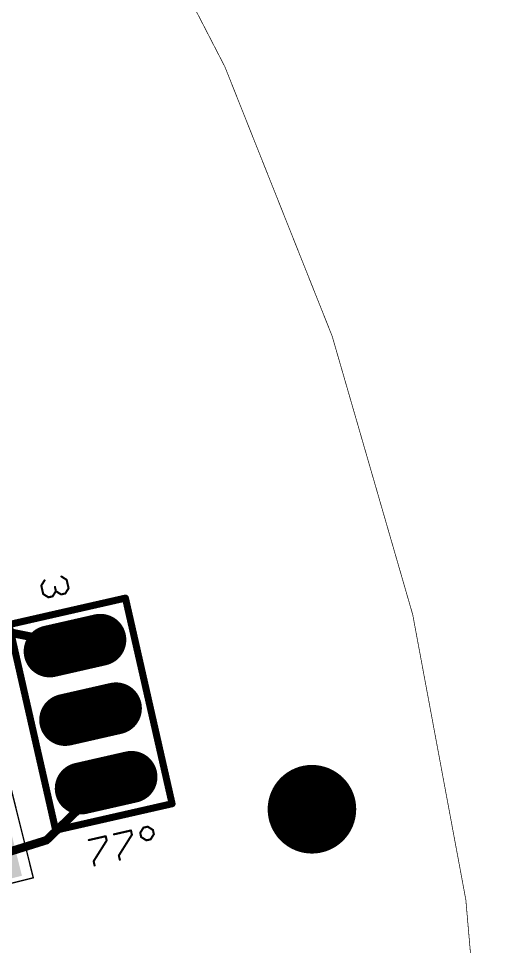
# Model space of a CAD drawing. Extents: x 4 to 288, y -28 to 191.
# Drawn here: x 226.95 to 244.13, y 113.64 to 147.16 of the extents above; entities that cross this region are included whole.
import ezdxf

# ---------------------------------------------------------------- set-up
doc = ezdxf.new("R2010")
doc.units = 0
doc.header["$MEASUREMENT"] = 0
doc.layers.get('0').update_dxf_attribs({"linetype": 'CONTINUOUS'})
for name, color, linetype in [('16', 175, 'CONTINUOUS'), ('17', 82, 'CONTINUOUS'), ('20', 7, 'CONTINUOUS'), ('21', 2, 'CONTINUOUS'), ('23', 7, 'CONTINUOUS'), ('25', 2, 'CONTINUOUS'), ('29', 253, 'CONTINUOUS'), ('30', 253, 'CONTINUOUS'), ('40', 175, 'CONTINUOUS'), ('44', 253, 'CONTINUOUS')]:
    doc.layers.add(name, color=color, linetype=linetype)

# ---------------------------------------------------------------- blocks, each defined once
blk = doc.blocks.new('LONGP100')
at = {"const_width": 1}
blk.add_lwpolyline([(-0.5, 0), (0.5, 0)], dxfattribs=at)
at = {"const_width": 0.5}
for points in [[(-0.5, 0.25, 1), (-0.5, -0.25)], [(0.5, -0.25, 1), (0.5, 0.25)]]:
    blk.add_lwpolyline(points, format="xyb", dxfattribs=at)
blk = doc.blocks.new('RECT')
blk.add_solid([(-0.5, -0.5), (0.5, -0.5), (-0.5, 0.5), (0.5, 0.5)])

msp = doc.modelspace()

# ---------------------------------------------------------------- linework, layer by layer
at = {"layer": '16', "const_width": 0.3048}
for points in [[(228.9961, 124.5052), (226.06, 125.095)], [(227.965, 117.475), (230.1216, 119.5515)], [(225.7891, 116.7973), (227.965, 117.475)]]:
    msp.add_lwpolyline(points, dxfattribs=at)
at = {"layer": '16', "const_width": 0.1524}
for points in [[(228.9811, 124.4305, 1), (229.0111, 124.5799)], [(230.1744, 119.4966, 1), (230.0687, 119.6063)], [(227.9121, 117.5299, 1), (228.0179, 117.4201)], [(227.9877, 117.4022, 1), (227.9423, 117.5478)]]:
    msp.add_lwpolyline(points, format="xyb", dxfattribs=at)
at = {"layer": '20', "const_width": 0.0254}
msp.add_lwpolyline([(71.1264, 186.0347, 2.9429), (202.1142, 186.0347)], format="xyb", dxfattribs=at)
at = {"layer": '20'}
msp.add_circle((237.5662, 118.5926), 1.5, dxfattribs=at)
at = {"layer": '21'}
for points, const_width in [([(227.7772, 126.6741), (227.8953, 126.8617)], 0.0762), ([(228.5068, 127.0006), (228.6944, 126.8825)], 0.0762), ([(228.6944, 126.8825), (228.7639, 126.5767)], 0.0762), ([(227.8466, 126.3683), (227.7772, 126.6741)], 0.0762), ([(228.0342, 126.2502), (227.8466, 126.3683)], 0.0762), ([(228.3052, 126.4725), (228.1871, 126.2849)], 0.0762), ([(228.3052, 126.4725), (228.2705, 126.6254)], 0.0762), ([(228.4928, 126.3544), (228.3052, 126.4725)], 0.0762), ([(228.6457, 126.3891), (228.4928, 126.3544)], 0.0762), ([(228.7639, 126.5767), (228.6457, 126.3891)], 0.0762), ([(230.8201, 126.222), (226.6094, 125.2653)], 0.254), ([(228.1871, 126.2849), (228.0342, 126.2502)], 0.0762), ([(232.5083, 118.7913), (230.8201, 126.222)], 0.254), ([(228.2976, 117.8347), (226.6094, 125.2653)], 0.254), ([(232.5083, 118.7913), (228.2976, 117.8347)], 0.254)]:
    msp.add_lwpolyline(points, dxfattribs=dict(at, const_width=const_width))
for points, const_width in [([(227.9114, 126.8515, 1), (227.8792, 126.8718)], 0.0381), ([(228.5169, 127.0167, 1), (228.4966, 126.9845)], 0.0381), ([(228.713, 126.8867, 1), (228.6758, 126.8782)], 0.0381), ([(228.6842, 126.8663, 1), (228.7045, 126.8986)], 0.0381), ([(227.761, 126.6842, 1), (227.7933, 126.6639)], 0.0381), ([(227.7957, 126.6783, 1), (227.7586, 126.6698)], 0.0381), ([(227.8568, 126.3844, 1), (227.8365, 126.3522)], 0.0381), ([(227.828, 126.3641, 1), (227.8652, 126.3725)], 0.0381), ([(228.2891, 126.6296, 1), (228.2519, 126.6212)], 0.0381), ([(228.3154, 126.4886, 1), (228.2951, 126.4564)], 0.0381), ([(228.2867, 126.4683, 1), (228.3238, 126.4767)], 0.0381), ([(228.3214, 126.4624, 1), (228.2891, 126.4827)], 0.0381), ([(228.4886, 126.3729, 1), (228.4971, 126.3358)], 0.0381), ([(228.6296, 126.3993, 1), (228.6618, 126.3789)], 0.0381), ([(228.6499, 126.3705, 1), (228.6415, 126.4077)], 0.0381), ([(228.7453, 126.5725, 1), (228.7824, 126.5809)], 0.0381), ([(228.78, 126.5666, 1), (228.7477, 126.5869)], 0.0381), ([(228.03, 126.2688, 1), (228.0384, 126.2316)], 0.0381), ([(228.0241, 126.2341, 1), (228.0444, 126.2663)], 0.0381), ([(228.171, 126.2951, 1), (228.2032, 126.2748)], 0.0381), ([(228.1913, 126.2663, 1), (228.1829, 126.3035)], 0.0381), ([(228.4827, 126.3382, 1), (228.503, 126.3705)], 0.0381), ([(230.882, 126.236, 1), (230.7582, 126.2079)], 0.127), ([(230.8342, 126.1601, 1), (230.806, 126.2839)], 0.127), ([(232.4464, 118.7773, 1), (232.5702, 118.8054)], 0.127), ([(232.5224, 118.7294, 1), (232.4942, 118.8533)], 0.127), ([(228.2835, 117.8966, 1), (228.3117, 117.7728)], 0.127), ([(228.2357, 117.8206, 1), (228.3595, 117.8488)], 0.127)]:
    msp.add_lwpolyline(points, format="xyb", dxfattribs=dict(at, const_width=const_width))
at = {"layer": '23'}
msp.add_point((229.5589, 122.0283), dxfattribs=at)
at = {"layer": '25', "const_width": 0.0762}
for points in [[(230.4084, 117.6865), (231.0199, 117.8254)], [(231.0546, 117.6726), (230.582, 116.9221)], [(231.0199, 117.8254), (231.0546, 117.6726)], [(231.3554, 117.7409), (231.4735, 117.9285)], [(231.3901, 117.588), (231.3554, 117.7409)], [(231.4735, 117.9285), (231.6264, 117.9632)], [(231.6264, 117.9632), (231.814, 117.8451)], [(231.8487, 117.6922), (231.7306, 117.5046)], [(231.814, 117.8451), (231.8487, 117.6922)], [(229.4961, 117.4792), (230.1076, 117.6182)], [(230.1423, 117.4653), (229.6698, 116.7149)], [(230.1076, 117.6182), (230.1423, 117.4653)], [(231.5777, 117.4699), (231.3901, 117.588)], [(231.7306, 117.5046), (231.5777, 117.4699)], [(229.6698, 116.7149), (229.7045, 116.562)], [(230.582, 116.9221), (230.6168, 116.7693)]]:
    msp.add_lwpolyline(points, dxfattribs=at)
at = {"layer": '25', "const_width": 0.0381}
for points in [[(230.4042, 117.7051, 1), (230.4126, 117.6679)], [(231.0384, 117.8296, 1), (231.0013, 117.8212)], [(231.0241, 117.8068, 1), (231.0157, 117.844)], [(231.036, 117.6683, 1), (231.0732, 117.6768)], [(231.0707, 117.6624, 1), (231.0385, 117.6827)], [(231.374, 117.7451, 1), (231.3368, 117.7367)], [(231.3393, 117.751, 1), (231.3715, 117.7307)], [(231.4693, 117.9471, 1), (231.4777, 117.9099)], [(231.4896, 117.9183, 1), (231.4574, 117.9386)], [(231.6366, 117.9793, 1), (231.6162, 117.9471)], [(231.6306, 117.9446, 1), (231.6222, 117.9818)], [(231.8326, 117.8493, 1), (231.7954, 117.8409)], [(231.8038, 117.829, 1), (231.8242, 117.8612)], [(231.8302, 117.688, 1), (231.8673, 117.6964)], [(231.8649, 117.6821, 1), (231.8326, 117.7024)], [(229.4919, 117.4978, 1), (229.5003, 117.4607)], [(230.1262, 117.6224, 1), (230.089, 117.6139)], [(230.1118, 117.5996, 1), (230.1034, 117.6367)], [(230.1238, 117.4611, 1), (230.1609, 117.4695)], [(230.1585, 117.4551, 1), (230.1262, 117.4754)], [(231.4003, 117.6041, 1), (231.38, 117.5719)], [(231.3715, 117.5838, 1), (231.4087, 117.5922)], [(231.5735, 117.4885, 1), (231.5819, 117.4513)], [(231.5676, 117.4538, 1), (231.5879, 117.486)], [(231.7145, 117.5148, 1), (231.7467, 117.4945)], [(231.7348, 117.486, 1), (231.7264, 117.5232)], [(229.6884, 116.7191, 1), (229.6512, 116.7107)], [(229.6537, 116.725, 1), (229.6859, 116.7047)], [(230.5659, 116.9323, 1), (230.5982, 116.912)], [(230.6006, 116.9264, 1), (230.5635, 116.9179)], [(230.5982, 116.765, 1), (230.6354, 116.7735)], [(229.6859, 116.5578, 1), (229.7231, 116.5662)]]:
    msp.add_lwpolyline(points, format="xyb", dxfattribs=at)
at = {"layer": '29', "const_width": 1.6016}
msp.add_lwpolyline([(237.5662, 117.7918, 1), (237.5662, 119.3934, 1), (237.5662, 117.7918)], format="xyb", dxfattribs=at)
at = {"layer": '30', "const_width": 1.6016}
msp.add_lwpolyline([(237.5662, 117.7918, 1), (237.5662, 119.3934, 1), (237.5662, 117.7918)], format="xyb", dxfattribs=at)
at = {"layer": '40', "const_width": 0.0508}
for points in [[(227.4876, 116.115), (226.2911, 120.914)], [(224.6097, 115.3974), (227.4876, 116.115)]]:
    msp.add_lwpolyline(points, dxfattribs=at)
at = {"layer": '40', "const_width": 0.0254}
for points in [[(227.4753, 116.1119, 1), (227.4999, 116.118)], [(227.4907, 116.1026, 1), (227.4845, 116.1273)]]:
    msp.add_lwpolyline(points, format="xyb", dxfattribs=at)
at = {"layer": '44'}
for centre in [(228.9961, 124.5052), (229.5589, 122.0283), (230.1216, 119.5515)]:
    msp.add_circle(centre, 0.4, dxfattribs=at)

# ---------------------------------------------------------------- block references
at = {"layer": '17', "xscale": 1.6764, "yscale": 1.6764, "rotation": 192.8}
for p in [(228.9961, 124.5052), (228.9961, 124.5052), (229.5589, 122.0283), (229.5589, 122.0283), (230.1216, 119.5515), (230.1216, 119.5515)]:
    msp.add_blockref('LONGP100', p, dxfattribs=at)
at = {"layer": '29', "xscale": 1.8796, "yscale": 1.8796, "rotation": 192.8}
for p in [(228.9961, 124.5052), (229.5589, 122.0283), (230.1216, 119.5515)]:
    msp.add_blockref('LONGP100', p, dxfattribs=at)
at = {"layer": '30'}
for name, p, xscale, yscale, rotation in [('LONGP100', (228.9961, 124.5052), 1.8796, 1.8796, 192.8), ('LONGP100', (229.5589, 122.0283), 1.8796, 1.8796, 192.8), ('LONGP100', (230.1216, 119.5515), 1.8796, 1.8796, 192.8), ('RECT', (225.7891, 116.7973), 1.8032, 2.2032, 104)]:
    msp.add_blockref(name, p, dxfattribs=dict(at, xscale=xscale, yscale=yscale, rotation=rotation))

doc.saveas('drawing.dxf')
